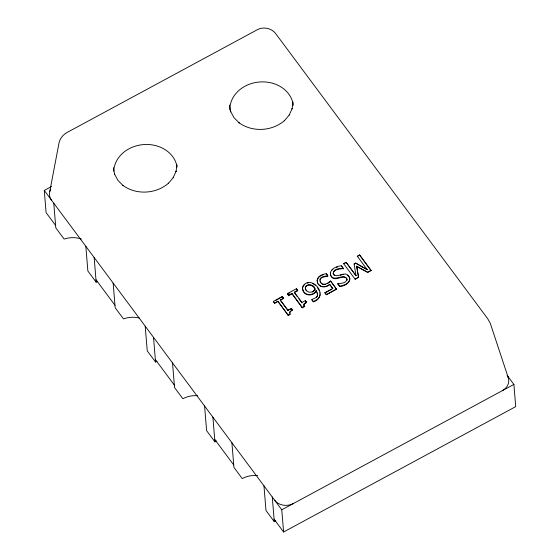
<?xml version="1.0" encoding="UTF-8"?>
<svg xmlns="http://www.w3.org/2000/svg" width="560" height="560" viewBox="0 0 560 560"><rect width="100%" height="100%" fill="white"/><g stroke="black" fill="none" stroke-linecap="round" stroke-linejoin="round"><path stroke-width="0.84" d="M289.667 313.124L289.891 312.095L292.362 309.82L291.319 308.406L287.931 310.24L290.661 309.071M317.128 280.812C317.086 276.171 322.434 274.232 326.249 273.679C331.569 278.446 319.991 274.981 320.019 279.895M176.911 164.752L176.05 171.71L176.148 171.101L173.166 177.709L173.516 177.289L168.273 183.498L168.553 183.162C156.058 194.11 136.192 195.209 122.766 185.311L123.13 185.619L117.873 180.306L114.478 173.992L114.681 174.587L113.379 167.734M292.971 102.067L292.11 109.018L292.215 108.409L289.233 115.024L289.583 114.597L284.333 120.813L284.62 120.47C272.125 131.418 252.252 132.524 238.826 122.619L239.19 122.927L233.94 117.614L230.545 111.3L230.748 111.902L229.439 105.049M346.843 280.623L347.067 279.419C343.994 272.867 335.258 282.814 331.317 276.57C327.474 270.34 336.224 265.895 341.418 265.839L343.329 268.408C340.844 269.304 335.076 268.569 333.326 272.412M49.791 191.429L59.192 142.044C60.501 137.886 63.301 134.512 67.137 132.44L257.467 29.638C263.333 26.544 271.201 28.084 275.394 33.222L487.732 318.752L490.273 323.281L508.193 377.496M330.365 273.448L330.575 272.384M320.075 294.616C319.669 298.116 316.491 300.524 313.299 301.455C309.043 298.116 317.765 299.215 317.401 295.225M305.354 287.602C307.034 282.863 313.341 285.278 314.881 288.911M317.254 279.678L319.41 276.535L323.547 274.505M316.498 297.493L317.436 295.617L317.345 292.992M317.541 294.539L316.232 290.444C313.663 296.268 304.038 295.953 302.722 289.38A6.986 5.859 -4.7 0 1 303.177 285.901C308.434 277.767 319.62 285.46 320.04 293.216M316.232 290.444L316.267 290.843C313.698 296.66 304.066 296.345 302.757 289.779A6.986 5.859 -4.7 0 1 302.631 288.554M315.175 289.373L312.466 292.026M303.863 285.306L304.752 284.438M331.849 270.242L332.92 269.283M318.353 284.039C320.971 288.05 326.494 286.93 329.721 284.347L332.773 288.449L324.94 292.684L326.305 294.742L336.56 289.205L330.631 281.008C327.985 283.955 321.65 286.426 320.082 281.099M330.631 281.008L327.236 283.619M329.721 284.347C326.389 288.358 318.227 287.756 317.247 281.736M292.362 309.82L289.87 311.794L290.136 314.349L288.19 315.399L277.83 301.203L274.54 303.289L277.858 301.497M288.575 295.708L287.364 293.643L296.471 288.722L297.64 290.29L294.252 292.124L301.945 302.463L305.333 300.629L306.383 302.043L303.884 304.017L304.171 306.768L302.225 307.818L291.844 293.426L288.533 295.218L288.575 295.708L291.886 293.916M306.383 302.043L306.418 302.533L303.926 304.514L304.171 306.768M55.601 225.428L46.102 212.653L44.275 190.449L51.569 186.515M274.54 303.289L273.343 301.413L282.457 296.492L283.654 298.368L280.266 300.195L287.952 310.534M346.108 262.423L343.623 263.767L346.101 262.276L355.992 275.716L346.101 262.276M359.625 254.968L357.315 256.368L359.625 254.968L371.112 270.543L367.724 272.37L356.671 266.301L367.724 272.37M275.646 300.482L282.457 296.492M288.162 293.72L289.681 292.901M280.266 300.195L283.626 298.067M297.64 290.29L297.682 290.787L294.294 292.614L297.374 296.751M320.929 282.919C317.443 278.236 324.149 275.667 327.873 275.863M334.425 275.611L333.151 273.665C333.165 268.856 339.724 268.177 343.329 268.408M355.642 263.228L354.137 264.04L355.635 263.081L367.206 269.661L355.635 263.081M333.116 273.266C336.042 279.678 343.924 270.704 348.278 275.478C353.332 280.987 344.981 286.531 339.717 286.496L337.89 284.039C340.018 282.996 345.282 283.773 346.808 280.231L347.032 279.02C343.756 272.342 332.535 283.598 330.407 274.155M337.89 284.039L338.051 283.542M320.012 292.817C320.971 297.164 317.268 300.825 313.334 301.847L311.976 299.81M324.961 292.929L332.08 289.079M302.225 307.818L302.183 307.328L304.129 306.278M288.19 315.399L290.115 314.055M326.305 294.742L336.539 288.953M358.54 277.179L355.096 279.188L358.547 277.326L356.657 266.154M367.71 272.223L371.098 270.389M513.898 384.419L515.725 406.623L283.598 532L281.771 509.803L513.898 384.419L507.248 375.48M336.364 267.414L337.547 267.022M340.256 275.254L341.628 274.848M307.16 283.136L308.455 282.807M325.367 284.41L322.889 284.424M342.335 274.715L343.756 274.442M337.862 283.647L339.689 286.097C343.903 285.502 349.965 283.395 349.832 278.243M312.648 283.381L315.287 285.187M321.552 283.633L322.203 284.123M347.522 275.261L349.58 277.634M359.639 255.115L371.112 270.543M357.308 256.221L367.206 269.661M343.616 263.613L355.096 279.188M343.364 268.8L341.418 265.839M327.894 276.108L326.249 273.679M330.652 281.253L336.56 289.205M329.742 284.592L332.773 288.449M324.94 292.684L326.284 294.49M297.682 290.787L296.471 288.722M306.418 302.533L305.333 300.629M298.907 298.823L301.987 302.953M291.844 293.426L302.183 307.328M287.364 293.643L288.533 295.218M282.485 296.793L283.654 298.368M292.39 310.114L291.319 308.406M280.238 299.901L287.931 310.24M277.83 301.203L288.169 315.105M273.343 301.413L274.519 302.988M44.275 190.449L281.771 509.803M95.977 279.713L114.975 305.263M155.351 359.555L174.349 385.098M214.725 439.39L233.723 464.94M274.092 519.225L283.598 532M97.713 281.309A38.626 32.396 -4.7 0 1 96.18 282.184L87.864 271.005L85.841 246.337M157.087 361.151A38.626 32.396 -4.7 0 1 155.554 362.019L147.238 350.84L145.208 326.172M216.461 440.986A38.626 32.396 -4.7 0 1 214.928 441.854L206.612 430.675L204.582 406.014M275.828 520.821A38.626 32.396 -4.7 0 1 274.295 521.696L265.986 510.517L263.956 485.849M317.352 287.455L319.249 290.717M306.397 290.773C301.672 284.067 313.768 282.359 315.14 288.974C313.131 293.657 305.872 293.3 305.284 287.931M316.267 290.843L316.953 292.152M317.681 283.15L317.107 280.567M356.671 266.301L358.547 277.326M354.13 263.893L355.992 275.716M343.154 268.499L343.182 268.898M339.689 286.097L339.717 286.496M313.299 301.455L313.334 301.847M311.829 299.474L311.864 299.873M272.272 497.028L274.295 521.696M231.896 442.736L233.926 467.404L242.235 478.583A22.722 19.054 -4.7 0 1 257.733 475.629M212.898 417.193L214.928 441.854M172.522 362.901L174.552 387.569L182.861 398.741A22.722 19.054 -4.7 0 1 197.519 395.71M153.524 337.351L155.554 362.019M113.148 283.066L115.178 307.727L123.487 318.906A23.023 19.306 -4.7 0 1 139.349 318.038M94.15 257.516L96.18 282.184M53.774 203.224L55.804 227.892L64.12 239.071A23.156 19.418 -4.7 0 1 81.368 239.029M51.443 200.088A13.706 11.494 -4.7 0 1 50.673 189.273M293.44 503.496A13.706 11.494 -4.7 0 1 274.603 500.171M507.178 375.431A13.706 11.494 -4.7 0 1 502.229 390.726M229.852 110.075A31.808 26.677 -4.7 0 1 259.728 81.977A31.808 26.677 -4.7 0 1 293.265 105.364M113.785 171.122A31.808 26.677 -4.7 0 1 144.053 144.543A31.808 26.677 -4.7 0 1 177.079 167.083M302.785 287.406A6.986 5.859 -4.7 0 1 303.212 286.3"/></g></svg>
